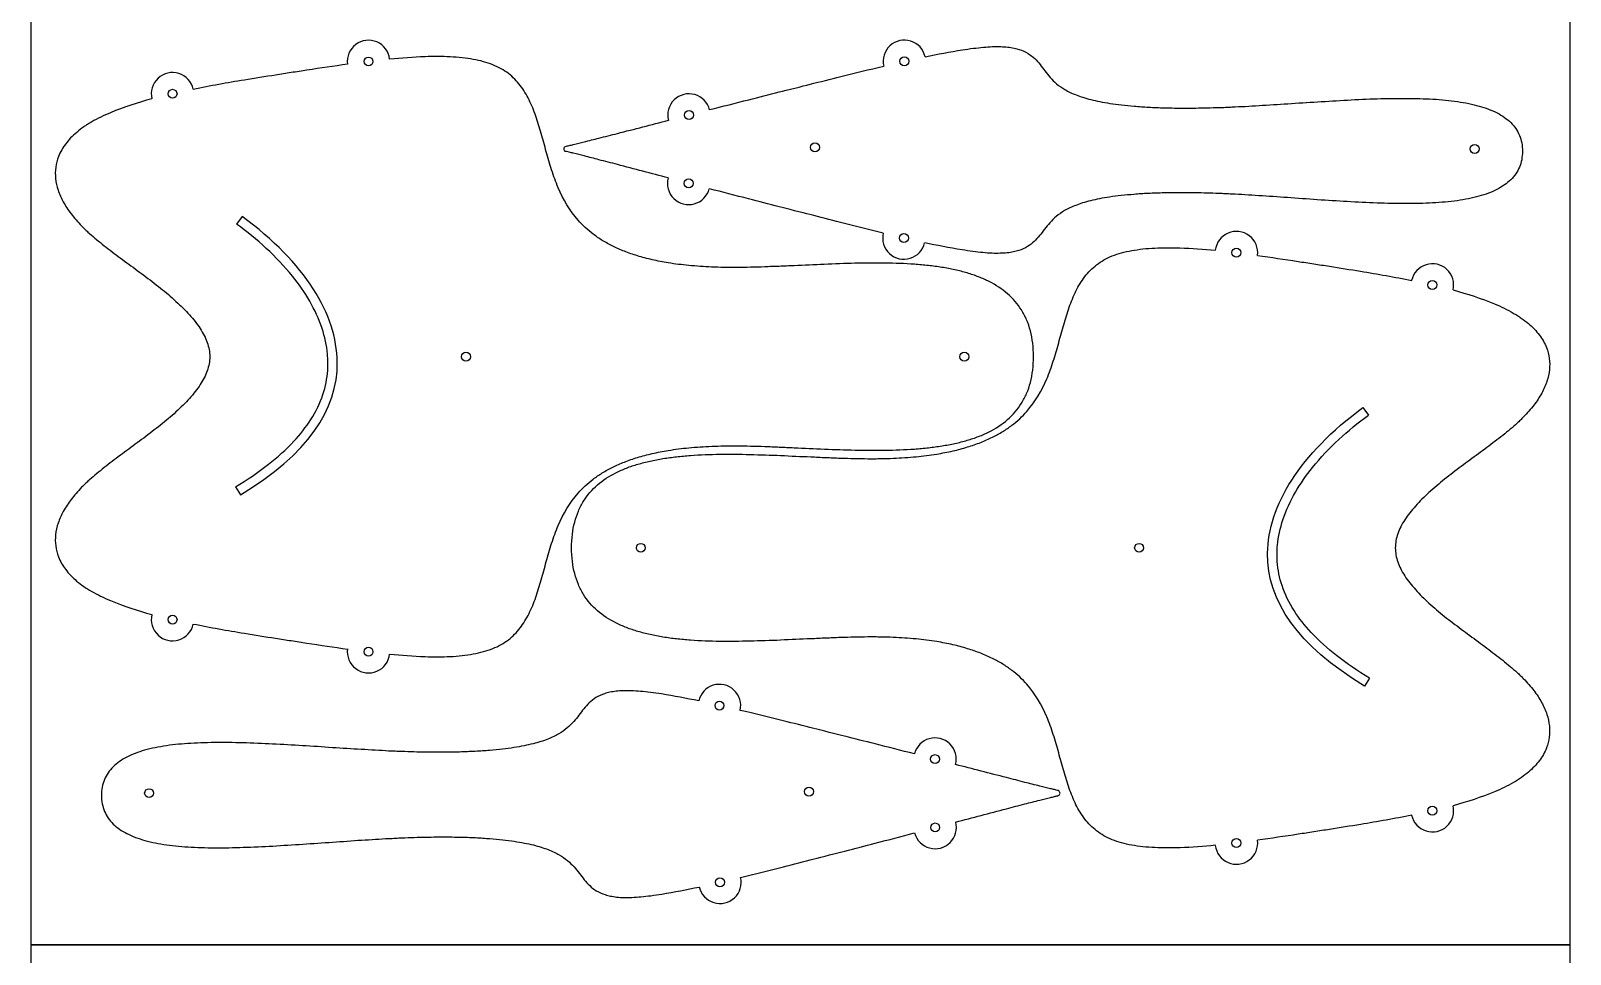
# Model space of a CAD drawing. Header units: inches. Extents: x 132 to 1257, y -131 to 658.
# Drawn here: x 1050.9 to 1150.9, y 108.8 to 168.8 of the extents above; entities that cross this region are included whole.
import ezdxf

# ---------------------------------------------------------------- set-up
doc = ezdxf.new("R2010")
doc.units = ezdxf.units.IN
doc.header["$MEASUREMENT"] = 0
doc.layers.add('Default', color=7, linetype='Continuous', true_color=0x000000)

msp = doc.modelspace()

# ---------------------------------------------------------------- linework, layer by layer
for p, q in [((1064.65, 156.76), (1064.29, 156.27)), ((1137.45, 144.34), (1137.81, 143.85)), ((1064.23, 139.19), (1064.54, 138.67)), ((1137.88, 126.77), (1137.56, 126.25))]:
    msp.add_line(p, q)
for centre in [(1072.86, 166.83), (1107.67, 166.84), (1060.13, 164.73), (1093.68, 163.35), (1101.86, 161.25), (1144.72, 161.15), (1093.66, 158.91), (1107.64, 155.36), (1129.24, 154.41), (1141.97, 152.31), (1079.19, 147.65), (1111.56, 147.65), (1090.55, 135.23), (1122.92, 135.23), (1060.13, 130.57), (1072.86, 128.48), (1095.66, 124.98), (1109.66, 121.5), (1058.61, 119.29), (1101.47, 119.39), (1141.97, 118.15), (1109.67, 117.06), (1129.24, 116.05), (1095.69, 113.5)]:
    msp.add_circle(centre, 0.291)
for centre, radius, start, end in [((1072.86, 166.83), 1.38, 6.4112, 187.4559), ((1107.67, 166.84), 1.38, 12.53, 193.0859), ((1060.13, 164.73), 1.38, 12.2267, 193.4781), ((1093.68, 163.35), 1.38, 14.4029, 194.4964), ((1085.74, 161.15), 0.19, 121.0449, 237.6215), ((1093.66, 158.91), 1.38, 165.2167, 345.31), ((1107.64, 155.36), 1.38, 166.627, 347.1816), ((1129.24, 154.41), 1.38, 352.5441, 173.5888), ((1141.97, 152.31), 1.38, 346.5219, 167.7733), ((1060.13, 130.57), 1.38, 166.5278, 347.7735), ((1072.86, 128.48), 1.38, 172.5441, 353.5894), ((1095.66, 124.98), 1.38, 346.9141, 167.47), ((1109.66, 121.5), 1.38, 345.5036, 165.5971), ((1117.59, 119.29), 0.19, 302.3785, 58.9551), ((1141.97, 118.15), 1.38, 192.2265, 13.4722), ((1109.67, 117.06), 1.38, 194.69, 14.7833), ((1129.24, 116.05), 1.38, 186.4106, 7.4559), ((1095.69, 113.5), 1.38, 192.8184, 13.373)]:
    msp.add_arc(centre, radius, start, end)
for points, knots in [([(1074.23, 128.32), (1075, 128.25), (1075.76, 128.19), (1076.81, 128.15), (1077.09, 128.15), (1077.63, 128.15), (1077.9, 128.16), (1078.42, 128.18), (1078.68, 128.2), (1079.18, 128.26), (1079.43, 128.29), (1079.89, 128.38), (1080.11, 128.43), (1080.54, 128.54), (1080.74, 128.61), (1081.12, 128.76), (1081.3, 128.85), (1081.64, 129.04), (1081.8, 129.14), (1082.23, 129.48), (1082.49, 129.74), (1082.93, 130.32), (1083.12, 130.64), (1083.46, 131.3), (1083.6, 131.66), (1083.86, 132.39), (1083.97, 132.77), (1084.19, 133.54), (1084.3, 133.94), (1084.52, 134.73), (1084.63, 135.13), (1084.82, 135.71), (1084.89, 135.91), (1085.03, 136.3), (1085.1, 136.49), (1085.51, 137.44), (1085.92, 138.15), (1086.77, 139.12), (1087.1, 139.42), (1087.64, 139.84), (1087.84, 139.97), (1088.26, 140.23), (1088.49, 140.36), (1088.97, 140.59), (1089.22, 140.7), (1089.76, 140.92), (1090.04, 141.01), (1090.64, 141.2), (1090.96, 141.28), (1091.63, 141.43), (1091.98, 141.5), (1092.78, 141.63), (1093.22, 141.69), (1094.16, 141.78), (1094.66, 141.81), (1095.42, 141.84), (1095.69, 141.85), (1096.03, 141.86), (1096.1, 141.86), (1096.23, 141.86), (1096.3, 141.86), (1096.52, 141.86), (1096.66, 141.86), (1097.1, 141.86), (1097.39, 141.85), (1097.99, 141.84), (1098.29, 141.83), (1098.91, 141.81), (1099.23, 141.79), (1099.86, 141.77), (1100.18, 141.75), (1101.16, 141.71), (1101.82, 141.68), (1103.14, 141.62), (1103.8, 141.6), (1105.12, 141.57), (1105.78, 141.56), (1107.06, 141.58), (1107.7, 141.61), (1108.63, 141.67), (1108.94, 141.7), (1109.53, 141.77), (1109.82, 141.81), (1110.4, 141.9), (1110.68, 141.95), (1111.22, 142.07), (1111.49, 142.14), (1112, 142.29), (1112.25, 142.37), (1112.73, 142.56), (1112.96, 142.66), (1113.61, 142.99), (1114.01, 143.25), (1114.73, 143.87), (1115.03, 144.22), (1115.4, 144.83), (1115.52, 145.04), (1115.71, 145.49), (1115.79, 145.73), (1115.92, 146.24), (1115.97, 146.5), (1116.04, 147.06), (1116.05, 147.36), (1116.05, 147.65), (1116.05, 147.95), (1116.04, 148.24), (1115.97, 148.8), (1115.92, 149.07), (1115.79, 149.57), (1115.71, 149.81), (1115.52, 150.27), (1115.4, 150.48), (1115.03, 151.08), (1114.73, 151.43), (1114.01, 152.05), (1113.61, 152.31), (1112.96, 152.64), (1112.73, 152.74), (1112.25, 152.93), (1112, 153.01), (1111.48, 153.17), (1111.22, 153.23), (1110.67, 153.35), (1110.39, 153.41), (1109.82, 153.5), (1109.53, 153.54), (1108.93, 153.6), (1108.63, 153.63), (1107.7, 153.7), (1107.06, 153.72), (1105.77, 153.74), (1105.11, 153.73), (1103.8, 153.7), (1103.13, 153.68), (1101.81, 153.62), (1101.16, 153.59), (1100.18, 153.55), (1099.86, 153.53), (1099.22, 153.51), (1098.91, 153.5), (1098.29, 153.47), (1097.99, 153.47), (1097.39, 153.45), (1097.09, 153.45), (1096.66, 153.44), (1096.51, 153.44), (1096.3, 153.45), (1096.23, 153.45), (1096.09, 153.45), (1096.02, 153.45), (1095.69, 153.45), (1095.42, 153.46), (1094.65, 153.49), (1094.16, 153.53), (1093.22, 153.62), (1092.78, 153.67), (1091.98, 153.8), (1091.63, 153.87), (1090.96, 154.02), (1090.64, 154.11), (1090.04, 154.29), (1089.76, 154.39), (1089.22, 154.6), (1088.97, 154.71), (1088.49, 154.95), (1088.26, 155.07), (1087.84, 155.33), (1087.64, 155.47), (1087.1, 155.88), (1086.77, 156.18), (1085.92, 157.15), (1085.51, 157.86), (1085.1, 158.82), (1085.03, 159.01), (1084.89, 159.39), (1084.82, 159.59), (1084.63, 160.18), (1084.52, 160.57), (1084.3, 161.36), (1084.19, 161.76), (1083.97, 162.53), (1083.86, 162.91), (1083.6, 163.64), (1083.46, 164), (1083.12, 164.67), (1082.94, 164.98), (1082.49, 165.56), (1082.24, 165.82), (1081.8, 166.16), (1081.64, 166.26), (1081.3, 166.45), (1081.12, 166.54), (1080.74, 166.69), (1080.54, 166.76), (1080.11, 166.88), (1079.89, 166.93), (1079.43, 167.01), (1079.19, 167.04), (1078.69, 167.1), (1078.43, 167.12), (1077.9, 167.14), (1077.64, 167.15), (1077.09, 167.15), (1076.81, 167.15), (1075.77, 167.11), (1075, 167.05), (1074.23, 166.98)], [20.47008, 20.47008, 20.47008, 20.47008, 23.87501, 23.87501, 25.11298, 25.11298, 26.29065, 26.29065, 27.44293, 27.44293, 28.52387, 28.52387, 29.53337, 29.53337, 30.47445, 30.47445, 31.35984, 31.35984, 32.19586, 32.19586, 33.81638, 33.81638, 35.44369, 35.44369, 37.13402, 37.13402, 38.8935, 38.8935, 40.69808, 40.69808, 42.53491, 42.53491, 43.45207, 43.45207, 44.36645, 44.36645, 48.09063, 48.09063, 50.06609, 50.06609, 51.12947, 51.12947, 52.26587, 52.26587, 53.48995, 53.48995, 54.81964, 54.81964, 56.2711, 56.2711, 57.86007, 57.86007, 59.84021, 59.84021, 62.0367, 62.0367, 63.22333, 63.22333, 63.5295, 63.5295, 63.83951, 63.83951, 64.47064, 64.47064, 65.77401, 65.77401, 67.1256, 67.1256, 68.51737, 68.51737, 69.94113, 69.94113, 72.85148, 72.85148, 75.79045, 75.79045, 78.68295, 78.68295, 81.47748, 81.47748, 82.82687, 82.82687, 84.13353, 84.13353, 85.39343, 85.39343, 86.6019, 86.6019, 87.76087, 87.76087, 88.87306, 88.87306, 90.98766, 90.98766, 93.05342, 93.05342, 94.11139, 94.11139, 95.22355, 95.22355, 96.4157, 96.4157, 97.71236, 97.71236, 97.71236, 99.00894, 99.00894, 100.201, 100.201, 101.31308, 101.31308, 102.37096, 102.37096, 104.4366, 104.4366, 106.55114, 106.55114, 107.66333, 107.66333, 108.82231, 108.82231, 110.03078, 110.03078, 111.2907, 111.2907, 112.59737, 112.59737, 113.94677, 113.94677, 116.74128, 116.74128, 119.63372, 119.63372, 122.57252, 122.57252, 125.48261, 125.48261, 126.90621, 126.90621, 128.29777, 128.29777, 129.64912, 129.64912, 130.95222, 130.95222, 131.5832, 131.5832, 131.89313, 131.89313, 132.19922, 132.19922, 133.38554, 133.38554, 135.58141, 135.58141, 137.56096, 137.56096, 139.14888, 139.14888, 140.59943, 140.59943, 141.92831, 141.92831, 143.15169, 143.15169, 144.28747, 144.28747, 145.3503, 145.3503, 147.32484, 147.32484, 151.04739, 151.04739, 151.96138, 151.96138, 152.87817, 152.87817, 154.71422, 154.71422, 156.51807, 156.51807, 158.27686, 158.27686, 159.96654, 159.96654, 161.59321, 161.59321, 163.213, 163.213, 164.04857, 164.04857, 164.93346, 164.93346, 165.87393, 165.87393, 166.88276, 166.88276, 167.96299, 167.96299, 169.11451, 169.11451, 170.29153, 170.29153, 171.52883, 171.52883, 174.93865, 174.93865, 174.93865, 174.93865]), ([(1109.02, 167.14), (1109.82, 167.3), (1110.63, 167.46), (1111.68, 167.62), (1111.91, 167.66), (1112.37, 167.71), (1112.59, 167.74), (1113, 167.77), (1113.2, 167.79), (1113.57, 167.8), (1113.75, 167.8), (1114.08, 167.79), (1114.23, 167.78), (1114.52, 167.75), (1114.66, 167.73), (1114.91, 167.68), (1115.02, 167.65), (1115.34, 167.54), (1115.52, 167.46), (1115.86, 167.25), (1116, 167.14), (1116.26, 166.9), (1116.37, 166.77), (1116.59, 166.5), (1116.7, 166.35), (1116.91, 166.07), (1117.02, 165.93), (1117.27, 165.65), (1117.41, 165.51), (1117.73, 165.24), (1117.91, 165.12), (1118.21, 164.94), (1118.32, 164.88), (1118.56, 164.76), (1118.69, 164.71), (1118.97, 164.6), (1119.12, 164.55), (1119.44, 164.45), (1119.61, 164.4), (1119.97, 164.31), (1120.17, 164.26), (1120.58, 164.18), (1120.8, 164.14), (1121.27, 164.07), (1121.52, 164.04), (1122.04, 163.98), (1122.32, 163.95), (1122.91, 163.9), (1123.22, 163.88), (1123.88, 163.84), (1124.22, 163.83), (1125, 163.81), (1125.44, 163.8), (1126.36, 163.8), (1126.85, 163.81), (1127.59, 163.83), (1127.86, 163.83), (1128.19, 163.84), (1128.25, 163.85), (1128.39, 163.85), (1128.46, 163.85), (1128.67, 163.86), (1128.81, 163.87), (1129.24, 163.89), (1129.52, 163.9), (1130.11, 163.93), (1130.41, 163.95), (1131.33, 164.01), (1131.96, 164.05), (1133.22, 164.13), (1133.87, 164.17), (1135.16, 164.25), (1135.81, 164.29), (1137.1, 164.36), (1137.75, 164.39), (1139.01, 164.43), (1139.63, 164.44), (1140.55, 164.43), (1140.85, 164.43), (1141.43, 164.41), (1141.72, 164.4), (1142.28, 164.37), (1142.55, 164.35), (1143.09, 164.29), (1143.35, 164.26), (1143.85, 164.19), (1144.09, 164.15), (1144.56, 164.05), (1144.79, 164), (1145.22, 163.87), (1145.42, 163.81), (1145.81, 163.66), (1146, 163.58), (1146.34, 163.4), (1146.5, 163.3), (1146.8, 163.09), (1146.94, 162.98), (1147.3, 162.62), (1147.49, 162.35), (1147.69, 161.87), (1147.74, 161.71), (1147.81, 161.36), (1147.82, 161.18), (1147.82, 161), (1147.82, 160.81), (1147.8, 160.63), (1147.74, 160.28), (1147.69, 160.12), (1147.49, 159.65), (1147.3, 159.38), (1146.93, 159.02), (1146.79, 158.91), (1146.49, 158.7), (1146.33, 158.6), (1145.98, 158.43), (1145.8, 158.34), (1145.41, 158.2), (1145.2, 158.13), (1144.77, 158.01), (1144.54, 157.96), (1144.08, 157.87), (1143.83, 157.82), (1143.33, 157.75), (1143.07, 157.72), (1142.53, 157.67), (1142.26, 157.66), (1141.7, 157.62), (1141.41, 157.61), (1140.83, 157.6), (1140.53, 157.6), (1139.61, 157.6), (1138.99, 157.61), (1137.73, 157.66), (1137.08, 157.69), (1135.79, 157.76), (1135.14, 157.8), (1133.85, 157.89), (1133.2, 157.94), (1131.94, 158.03), (1131.32, 158.07), (1130.39, 158.13), (1130.09, 158.15), (1129.51, 158.18), (1129.22, 158.2), (1128.79, 158.22), (1128.65, 158.23), (1128.44, 158.24), (1128.37, 158.24), (1128.24, 158.25), (1128.17, 158.25), (1127.84, 158.26), (1127.58, 158.27), (1126.83, 158.29), (1126.34, 158.3), (1125.42, 158.3), (1124.99, 158.3), (1124.21, 158.28), (1123.86, 158.27), (1123.2, 158.24), (1122.89, 158.22), (1122.3, 158.17), (1122.03, 158.15), (1121.5, 158.09), (1121.25, 158.06), (1120.78, 157.99), (1120.56, 157.95), (1120.15, 157.87), (1119.96, 157.83), (1119.59, 157.74), (1119.42, 157.69), (1119.1, 157.59), (1118.95, 157.54), (1118.68, 157.43), (1118.55, 157.38), (1118.3, 157.26), (1118.19, 157.2), (1117.89, 157.03), (1117.71, 156.9), (1117.39, 156.63), (1117.25, 156.5), (1117, 156.21), (1116.89, 156.08), (1116.67, 155.8), (1116.56, 155.65), (1116.34, 155.39), (1116.23, 155.26), (1115.97, 155.01), (1115.83, 154.9), (1115.49, 154.7), (1115.3, 154.61), (1114.99, 154.51), (1114.87, 154.48), (1114.62, 154.43), (1114.49, 154.41), (1114.2, 154.38), (1114.05, 154.37), (1113.72, 154.36), (1113.54, 154.36), (1113.17, 154.38), (1112.97, 154.39), (1112.56, 154.43), (1112.34, 154.46), (1111.88, 154.52), (1111.65, 154.55), (1110.6, 154.72), (1109.79, 154.88), (1108.99, 155.05)], [24.85734, 24.85734, 24.85734, 24.85734, 29.15869, 29.15869, 30.41225, 30.41225, 31.56107, 31.56107, 32.59592, 32.59592, 33.51678, 33.51678, 34.32331, 34.32331, 35.03292, 35.03292, 35.66377, 35.66377, 36.75506, 36.75506, 37.71444, 37.71444, 38.62459, 38.62459, 39.52778, 39.52778, 40.48393, 40.48393, 41.5127, 41.5127, 42.68076, 42.68076, 43.34532, 43.34532, 44.08316, 44.08316, 44.90819, 44.90819, 45.83432, 45.83432, 46.87524, 46.87524, 48.04439, 48.04439, 49.35494, 49.35494, 50.81984, 50.81984, 52.45183, 52.45183, 54.26356, 54.26356, 56.54326, 56.54326, 59.08671, 59.08671, 60.46292, 60.46292, 60.81825, 60.81825, 61.17809, 61.17809, 61.91081, 61.91081, 63.42425, 63.42425, 64.9938, 64.9938, 68.26331, 68.26331, 71.64287, 71.64287, 75.05569, 75.05569, 78.41317, 78.41317, 81.65259, 81.65259, 83.2113, 83.2113, 84.7143, 84.7143, 86.15391, 86.15391, 87.52338, 87.52338, 88.81437, 88.81437, 90.02551, 90.02551, 91.15545, 91.15545, 92.2063, 92.2063, 93.18501, 93.18501, 94.1048, 94.1048, 95.87055, 95.87055, 96.76223, 96.76223, 97.71236, 97.71236, 97.71236, 98.73164, 98.73164, 99.6882, 99.6882, 101.58249, 101.58249, 102.56925, 102.56925, 103.61925, 103.61925, 104.74667, 104.74667, 105.95895, 105.95895, 107.25835, 107.25835, 108.64342, 108.64342, 110.11269, 110.11269, 111.65721, 111.65721, 113.26972, 113.26972, 114.942, 114.942, 118.41737, 118.41737, 122.01932, 122.01932, 125.68055, 125.68055, 129.30596, 129.30596, 132.81316, 132.81316, 134.49675, 134.49675, 136.12008, 136.12008, 136.90599, 136.90599, 137.29195, 137.29195, 137.67306, 137.67306, 139.14911, 139.14911, 141.87705, 141.87705, 144.32203, 144.32203, 146.26439, 146.26439, 148.01409, 148.01409, 149.58466, 149.58466, 150.98977, 150.98977, 152.2433, 152.2433, 153.35938, 153.35938, 154.35239, 154.35239, 155.23704, 155.23704, 156.02822, 156.02822, 156.74083, 156.74083, 157.99341, 157.99341, 159.09665, 159.09665, 160.12203, 160.12203, 161.0906, 161.0906, 162.06662, 162.06662, 163.09538, 163.09538, 164.26546, 164.26546, 164.94178, 164.94178, 165.70251, 165.70251, 166.5671, 166.5671, 167.55423, 167.55423, 168.66359, 168.66359, 169.89517, 169.89517, 171.23907, 171.23907, 175.85811, 175.85811, 175.85811, 175.85811]), ([(1071.49, 166.65), (1070.61, 166.53), (1069.74, 166.4), (1068.52, 166.21), (1068.18, 166.16), (1067.5, 166.05), (1067.16, 166), (1066.15, 165.84), (1065.47, 165.74), (1063.69, 165.44), (1062.58, 165.25), (1061.48, 165.02)], [179.01497, 179.01497, 179.01497, 179.01497, 182.94871, 182.94871, 184.47478, 184.47478, 186.00068, 186.00068, 189.029, 189.029, 194.02001, 194.02001, 194.02001, 194.02001]), ([(1095.01, 163.7), (1095.86, 163.91), (1096.71, 164.13), (1098.22, 164.51), (1098.88, 164.68), (1100.03, 164.97), (1101.06, 165.23), (1102.21, 165.52), (1102.87, 165.68), (1104.46, 166.08), (1105.39, 166.31), (1106.33, 166.53)], [274.26724, 274.26724, 274.26724, 274.26724, 278.85871, 278.85871, 282.43173, 282.43173, 285.03606, 285.03606, 288.61076, 288.61076, 293.6308, 293.6308, 293.6308, 293.6308]), ([(1058.79, 164.41), (1057.87, 164.14), (1056.97, 163.87), (1055.89, 163.41), (1055.68, 163.32), (1055.27, 163.12), (1055.07, 163.02), (1054.79, 162.85), (1054.7, 162.8), (1054.57, 162.72), (1054.53, 162.69), (1054.44, 162.63), (1054.4, 162.61), (1054.2, 162.47), (1054.05, 162.35), (1053.77, 162.11), (1053.63, 161.99), (1053.39, 161.74), (1053.29, 161.61), (1053, 161.22), (1052.84, 160.95), (1052.54, 160.2), (1052.48, 159.72), (1052.56, 158.97), (1052.62, 158.72), (1052.78, 158.21), (1052.9, 157.95), (1053.18, 157.44), (1053.35, 157.18), (1053.65, 156.8), (1053.75, 156.66), (1053.98, 156.4), (1054.1, 156.27), (1054.29, 156.08), (1054.36, 156.01), (1054.46, 155.91), (1054.49, 155.88), (1054.56, 155.82), (1054.6, 155.78), (1054.78, 155.62), (1054.93, 155.48), (1055.24, 155.22), (1055.4, 155.09), (1055.73, 154.83), (1055.9, 154.69), (1056.25, 154.43), (1056.43, 154.3), (1056.78, 154.03), (1056.97, 153.89), (1057.52, 153.49), (1057.89, 153.22), (1058.62, 152.67), (1058.99, 152.39), (1059.69, 151.83), (1060.03, 151.54), (1060.51, 151.1), (1060.66, 150.96), (1060.96, 150.67), (1061.1, 150.52), (1061.36, 150.22), (1061.49, 150.08), (1061.72, 149.78), (1061.83, 149.63), (1062.02, 149.33), (1062.11, 149.18), (1062.26, 148.87), (1062.33, 148.72), (1062.49, 148.27), (1062.55, 147.97), (1062.55, 147.34), (1062.49, 147.03), (1062.33, 146.58), (1062.26, 146.43), (1062.11, 146.13), (1062.02, 145.98), (1061.83, 145.68), (1061.72, 145.53), (1061.49, 145.23), (1061.36, 145.08), (1061.1, 144.79), (1060.96, 144.64), (1060.66, 144.35), (1060.51, 144.2), (1060.03, 143.76), (1059.69, 143.48), (1058.99, 142.92), (1058.62, 142.64), (1057.89, 142.09), (1057.52, 141.82), (1056.97, 141.41), (1056.79, 141.28), (1056.43, 141.01), (1056.25, 140.88), (1055.9, 140.61), (1055.73, 140.48), (1055.4, 140.21), (1055.24, 140.08), (1054.93, 139.82), (1054.78, 139.69), (1054.6, 139.52), (1054.56, 139.49), (1054.49, 139.42), (1054.46, 139.39), (1054.36, 139.29), (1054.29, 139.23), (1054.1, 139.03), (1053.98, 138.9), (1053.75, 138.64), (1053.65, 138.51), (1053.36, 138.13), (1053.18, 137.87), (1052.9, 137.35), (1052.79, 137.1), (1052.62, 136.59), (1052.56, 136.34), (1052.48, 135.59), (1052.54, 135.11), (1052.84, 134.35), (1052.99, 134.08), (1053.28, 133.7), (1053.39, 133.57), (1053.63, 133.32), (1053.76, 133.19), (1054.05, 132.95), (1054.2, 132.84), (1054.52, 132.61), (1054.7, 132.5), (1055.07, 132.29), (1055.26, 132.19), (1055.67, 131.99), (1055.88, 131.89), (1056.97, 131.44), (1057.87, 131.16), (1058.79, 130.89)], [198.12142, 198.12142, 198.12142, 198.12142, 202.28673, 202.28673, 203.32781, 203.32781, 204.30211, 204.30211, 204.76587, 204.76587, 204.99172, 204.99172, 205.21366, 205.21366, 206.06356, 206.06356, 206.85835, 206.85835, 207.60535, 207.60535, 208.99399, 208.99399, 211.17968, 211.17968, 212.31818, 212.31818, 213.55816, 213.55816, 214.93515, 214.93515, 215.68524, 215.68524, 216.47852, 216.47852, 216.89182, 216.89182, 217.10276, 217.10276, 217.3166, 217.3166, 218.19998, 218.19998, 219.12368, 219.12368, 220.08167, 220.08167, 221.06719, 221.06719, 222.07301, 222.07301, 224.11539, 224.11539, 226.14043, 226.14043, 228.09376, 228.09376, 229.03197, 229.03197, 229.9339, 229.9339, 230.79523, 230.79523, 231.61095, 231.61095, 232.38304, 232.38304, 233.11485, 233.11485, 234.49823, 234.49823, 235.88116, 235.88116, 236.6127, 236.6127, 237.3845, 237.3845, 238.19991, 238.19991, 239.06088, 239.06088, 239.96245, 239.96245, 240.90028, 240.90028, 242.85286, 242.85286, 244.87719, 244.87719, 246.91897, 246.91897, 247.92455, 247.92455, 248.90987, 248.90987, 249.86771, 249.86771, 250.79132, 250.79132, 251.67467, 251.67467, 251.88851, 251.88851, 252.09945, 252.09945, 252.51276, 252.51276, 253.30607, 253.30607, 254.05621, 254.05621, 255.4333, 255.4333, 256.67336, 256.67336, 257.81183, 257.81183, 259.9968, 259.9968, 261.3851, 261.3851, 262.13182, 262.13182, 262.92628, 262.92628, 263.7758, 263.7758, 264.68822, 264.68822, 265.66237, 265.66237, 266.70333, 266.70333, 270.87694, 270.87694, 270.87694, 270.87694]), ([(1085.64, 161.31), (1085.68, 161.32), (1085.78, 161.34), (1085.84, 161.36), (1085.99, 161.39), (1086.08, 161.41), (1086.4, 161.49), (1086.63, 161.55), (1087.19, 161.69), (1087.51, 161.77), (1088.23, 161.95), (1088.63, 162.05), (1090.13, 162.44), (1091.24, 162.72), (1092.34, 163.01)], [256.81519, 256.81519, 256.81519, 256.81519, 257.51859, 257.86478, 257.86478, 258.32538, 258.32538, 259.59105, 259.59105, 261.31681, 261.31681, 263.48111, 263.48111, 269.45013, 269.45013, 269.45013, 269.45013]), ([(1092.33, 159.26), (1091.23, 159.55), (1090.13, 159.85), (1088.63, 160.24), (1088.23, 160.34), (1087.51, 160.53), (1087.19, 160.61), (1086.64, 160.75), (1086.4, 160.81), (1086.08, 160.89), (1085.99, 160.91), (1085.84, 160.95), (1085.78, 160.96), (1085.72, 160.98)], [206.92728, 206.92728, 206.92728, 206.92728, 213.32068, 213.32068, 215.64348, 215.64348, 217.49618, 217.49618, 218.85551, 218.85551, 219.35048, 219.35048, 219.72275, 219.72275, 219.72275, 219.72275]), ([(1106.3, 155.67), (1105.37, 155.9), (1104.44, 156.13), (1102.85, 156.54), (1102.19, 156.71), (1101.06, 157), (1100.01, 157.27), (1098.87, 157.56), (1098.21, 157.73), (1096.7, 158.12), (1095.85, 158.34), (1095, 158.56)], [181.0294, 181.0294, 181.0294, 181.0294, 186.40415, 186.40415, 190.2378, 190.2378, 192.99203, 192.99203, 196.82422, 196.82422, 201.76036, 201.76036, 201.76036, 201.76036]), ([(1064.23, 139.19), (1064.97, 139.64), (1066.3, 140.54), (1068.4, 142.41), (1069.83, 144.5), (1070.24, 146.58), (1070.22, 148.03), (1069.74, 150.24), (1067.86, 153.29), (1065.63, 155.28), (1064.29, 156.27)], [0, 0, 0, 0, 0.85276, 1.58299, 2.76768, 3.29058, 3.64114, 4.19588, 5.48591, 7.11931, 7.11931, 7.11931, 7.11931]), ([(1127.87, 115.9), (1127.11, 115.83), (1126.34, 115.77), (1125.3, 115.73), (1125.02, 115.73), (1124.47, 115.73), (1124.21, 115.74), (1123.68, 115.76), (1123.42, 115.78), (1122.92, 115.84), (1122.68, 115.87), (1122.22, 115.95), (1121.99, 116), (1121.57, 116.12), (1121.37, 116.19), (1120.98, 116.34), (1120.8, 116.43), (1120.47, 116.62), (1120.31, 116.72), (1119.87, 117.06), (1119.62, 117.32), (1119.17, 117.9), (1118.98, 118.21), (1118.65, 118.88), (1118.5, 119.24), (1118.25, 119.97), (1118.13, 120.35), (1117.91, 121.12), (1117.8, 121.52), (1117.59, 122.31), (1117.47, 122.7), (1117.28, 123.29), (1117.22, 123.49), (1117.08, 123.87), (1117, 124.06), (1116.59, 125.02), (1116.18, 125.73), (1115.33, 126.7), (1115.01, 127), (1114.46, 127.41), (1114.26, 127.55), (1113.84, 127.81), (1113.62, 127.93), (1113.14, 128.17), (1112.88, 128.28), (1112.35, 128.49), (1112.06, 128.59), (1111.46, 128.77), (1111.14, 128.86), (1110.47, 129.01), (1110.12, 129.08), (1109.33, 129.21), (1108.88, 129.26), (1107.94, 129.36), (1107.45, 129.39), (1106.68, 129.42), (1106.42, 129.43), (1106.08, 129.43), (1106.01, 129.43), (1105.87, 129.44), (1105.8, 129.44), (1105.59, 129.44), (1105.45, 129.44), (1105.01, 129.43), (1104.71, 129.43), (1104.12, 129.42), (1103.81, 129.41), (1103.19, 129.39), (1102.88, 129.37), (1102.24, 129.35), (1101.92, 129.33), (1100.94, 129.29), (1100.29, 129.26), (1098.97, 129.2), (1098.3, 129.18), (1096.99, 129.15), (1096.33, 129.14), (1095.04, 129.16), (1094.41, 129.18), (1093.47, 129.25), (1093.17, 129.28), (1092.57, 129.34), (1092.28, 129.38), (1091.71, 129.48), (1091.43, 129.53), (1090.88, 129.65), (1090.62, 129.72), (1090.11, 129.87), (1089.86, 129.95), (1089.38, 130.14), (1089.15, 130.24), (1088.5, 130.57), (1088.09, 130.83), (1087.38, 131.45), (1087.07, 131.8), (1086.7, 132.4), (1086.59, 132.62), (1086.4, 133.07), (1086.32, 133.31), (1086.18, 133.81), (1086.13, 134.08), (1086.07, 134.64), (1086.05, 134.94), (1086.05, 135.23), (1086.05, 135.52), (1086.07, 135.82), (1086.13, 136.38), (1086.18, 136.64), (1086.32, 137.15), (1086.4, 137.39), (1086.59, 137.84), (1086.7, 138.06), (1087.08, 138.66), (1087.38, 139.01), (1088.09, 139.63), (1088.5, 139.89), (1089.15, 140.22), (1089.38, 140.32), (1089.86, 140.51), (1090.11, 140.59), (1090.62, 140.74), (1090.89, 140.81), (1091.43, 140.93), (1091.71, 140.98), (1092.28, 141.08), (1092.57, 141.11), (1093.17, 141.18), (1093.47, 141.21), (1094.41, 141.28), (1095.05, 141.3), (1096.33, 141.32), (1096.99, 141.31), (1098.31, 141.28), (1098.97, 141.26), (1100.29, 141.2), (1100.95, 141.17), (1101.92, 141.13), (1102.25, 141.11), (1102.88, 141.09), (1103.19, 141.07), (1103.81, 141.05), (1104.12, 141.04), (1104.72, 141.03), (1105.01, 141.03), (1105.45, 141.02), (1105.59, 141.02), (1105.8, 141.02), (1105.87, 141.02), (1106.01, 141.03), (1106.08, 141.03), (1106.42, 141.03), (1106.69, 141.04), (1107.45, 141.07), (1107.95, 141.1), (1108.88, 141.2), (1109.33, 141.25), (1110.12, 141.38), (1110.48, 141.45), (1111.15, 141.6), (1111.46, 141.69), (1112.06, 141.87), (1112.35, 141.97), (1112.89, 142.18), (1113.14, 142.29), (1113.62, 142.53), (1113.84, 142.65), (1114.26, 142.91), (1114.46, 143.05), (1115.01, 143.46), (1115.33, 143.76), (1116.18, 144.73), (1116.59, 145.44), (1117, 146.39), (1117.08, 146.59), (1117.22, 146.97), (1117.28, 147.17), (1117.47, 147.76), (1117.59, 148.15), (1117.8, 148.94), (1117.91, 149.34), (1118.13, 150.11), (1118.25, 150.49), (1118.5, 151.22), (1118.65, 151.58), (1118.98, 152.24), (1119.17, 152.56), (1119.62, 153.14), (1119.87, 153.4), (1120.31, 153.74), (1120.47, 153.84), (1120.8, 154.03), (1120.98, 154.12), (1121.36, 154.27), (1121.57, 154.34), (1121.99, 154.45), (1122.21, 154.5), (1122.68, 154.59), (1122.92, 154.62), (1123.42, 154.68), (1123.68, 154.7), (1124.2, 154.72), (1124.47, 154.73), (1125.01, 154.73), (1125.29, 154.73), (1126.34, 154.69), (1127.1, 154.63), (1127.87, 154.56)], [20.47008, 20.47008, 20.47008, 20.47008, 23.87501, 23.87501, 25.11298, 25.11298, 26.29065, 26.29065, 27.44293, 27.44293, 28.52387, 28.52387, 29.53337, 29.53337, 30.47445, 30.47445, 31.35984, 31.35984, 32.19586, 32.19586, 33.81638, 33.81638, 35.44369, 35.44369, 37.13402, 37.13402, 38.8935, 38.8935, 40.69808, 40.69808, 42.53491, 42.53491, 43.45207, 43.45207, 44.36645, 44.36645, 48.09063, 48.09063, 50.06609, 50.06609, 51.12947, 51.12947, 52.26587, 52.26587, 53.48995, 53.48995, 54.81964, 54.81964, 56.2711, 56.2711, 57.86007, 57.86007, 59.84021, 59.84021, 62.0367, 62.0367, 63.22333, 63.22333, 63.5295, 63.5295, 63.83951, 63.83951, 64.47064, 64.47064, 65.77401, 65.77401, 67.1256, 67.1256, 68.51737, 68.51737, 69.94113, 69.94113, 72.85148, 72.85148, 75.79045, 75.79045, 78.68295, 78.68295, 81.47748, 81.47748, 82.82687, 82.82687, 84.13353, 84.13353, 85.39343, 85.39343, 86.6019, 86.6019, 87.76087, 87.76087, 88.87306, 88.87306, 90.98766, 90.98766, 93.05342, 93.05342, 94.11139, 94.11139, 95.22355, 95.22355, 96.4157, 96.4157, 97.71236, 97.71236, 97.71236, 99.00894, 99.00894, 100.201, 100.201, 101.31308, 101.31308, 102.37096, 102.37096, 104.4366, 104.4366, 106.55114, 106.55114, 107.66333, 107.66333, 108.82231, 108.82231, 110.03078, 110.03078, 111.2907, 111.2907, 112.59737, 112.59737, 113.94677, 113.94677, 116.74128, 116.74128, 119.63372, 119.63372, 122.57252, 122.57252, 125.48261, 125.48261, 126.90621, 126.90621, 128.29777, 128.29777, 129.64912, 129.64912, 130.95222, 130.95222, 131.5832, 131.5832, 131.89313, 131.89313, 132.19922, 132.19922, 133.38554, 133.38554, 135.58141, 135.58141, 137.56096, 137.56096, 139.14888, 139.14888, 140.59943, 140.59943, 141.92831, 141.92831, 143.15169, 143.15169, 144.28747, 144.28747, 145.3503, 145.3503, 147.32484, 147.32484, 151.04739, 151.04739, 151.96138, 151.96138, 152.87817, 152.87817, 154.71422, 154.71422, 156.51807, 156.51807, 158.27686, 158.27686, 159.96654, 159.96654, 161.59321, 161.59321, 163.213, 163.213, 164.04857, 164.04857, 164.93346, 164.93346, 165.87393, 165.87393, 166.88276, 166.88276, 167.96299, 167.96299, 169.11451, 169.11451, 170.29153, 170.29153, 171.52883, 171.52883, 174.93865, 174.93865, 174.93865, 174.93865]), ([(1130.61, 154.23), (1131.49, 154.1), (1132.37, 153.97), (1133.58, 153.79), (1133.92, 153.73), (1134.6, 153.63), (1134.94, 153.58), (1135.96, 153.42), (1136.63, 153.31), (1138.41, 153.02), (1139.52, 152.83), (1140.63, 152.6)], [179.01497, 179.01497, 179.01497, 179.01497, 182.94871, 182.94871, 184.47478, 184.47478, 186.00068, 186.00068, 189.029, 189.029, 194.02001, 194.02001, 194.02001, 194.02001]), ([(1143.32, 151.99), (1144.24, 151.72), (1145.13, 151.45), (1146.22, 150.99), (1146.43, 150.9), (1146.84, 150.7), (1147.03, 150.59), (1147.31, 150.43), (1147.4, 150.38), (1147.54, 150.3), (1147.58, 150.27), (1147.66, 150.21), (1147.7, 150.18), (1147.9, 150.05), (1148.06, 149.93), (1148.34, 149.69), (1148.47, 149.57), (1148.71, 149.32), (1148.82, 149.19), (1149.11, 148.8), (1149.27, 148.53), (1149.56, 147.78), (1149.62, 147.3), (1149.55, 146.55), (1149.49, 146.3), (1149.32, 145.79), (1149.21, 145.53), (1148.92, 145.01), (1148.75, 144.75), (1148.46, 144.37), (1148.35, 144.24), (1148.13, 143.98), (1148, 143.85), (1147.81, 143.66), (1147.75, 143.59), (1147.65, 143.49), (1147.61, 143.46), (1147.54, 143.39), (1147.51, 143.36), (1147.33, 143.19), (1147.18, 143.06), (1146.87, 142.8), (1146.71, 142.67), (1146.37, 142.4), (1146.2, 142.27), (1145.86, 142.01), (1145.68, 141.87), (1145.32, 141.61), (1145.14, 141.47), (1144.59, 141.07), (1144.21, 140.79), (1143.48, 140.25), (1143.12, 139.97), (1142.42, 139.41), (1142.08, 139.12), (1141.59, 138.68), (1141.44, 138.54), (1141.15, 138.24), (1141.01, 138.1), (1140.74, 137.8), (1140.62, 137.65), (1140.39, 137.36), (1140.28, 137.21), (1140.08, 136.91), (1139.99, 136.75), (1139.84, 136.45), (1139.78, 136.3), (1139.62, 135.85), (1139.56, 135.54), (1139.56, 134.92), (1139.62, 134.61), (1139.78, 134.16), (1139.84, 134.01), (1139.99, 133.71), (1140.08, 133.55), (1140.28, 133.25), (1140.38, 133.1), (1140.62, 132.81), (1140.74, 132.66), (1141.01, 132.36), (1141.15, 132.22), (1141.44, 131.92), (1141.59, 131.78), (1142.07, 131.34), (1142.42, 131.05), (1143.11, 130.49), (1143.48, 130.22), (1144.21, 129.67), (1144.58, 129.4), (1145.14, 128.99), (1145.32, 128.85), (1145.68, 128.59), (1145.85, 128.45), (1146.2, 128.19), (1146.37, 128.06), (1146.7, 127.79), (1146.86, 127.66), (1147.17, 127.4), (1147.32, 127.27), (1147.51, 127.1), (1147.54, 127.07), (1147.61, 127), (1147.64, 126.97), (1147.75, 126.87), (1147.81, 126.81), (1148, 126.61), (1148.12, 126.48), (1148.35, 126.22), (1148.46, 126.09), (1148.75, 125.71), (1148.92, 125.45), (1149.2, 124.93), (1149.32, 124.67), (1149.49, 124.16), (1149.54, 123.91), (1149.62, 123.17), (1149.56, 122.69), (1149.27, 121.93), (1149.11, 121.66), (1148.82, 121.27), (1148.71, 121.15), (1148.47, 120.89), (1148.34, 120.77), (1148.06, 120.53), (1147.91, 120.41), (1147.58, 120.19), (1147.41, 120.08), (1147.04, 119.87), (1146.84, 119.76), (1146.43, 119.56), (1146.22, 119.47), (1145.14, 119.01), (1144.24, 118.74), (1143.32, 118.47)], [198.12142, 198.12142, 198.12142, 198.12142, 202.28673, 202.28673, 203.32781, 203.32781, 204.30211, 204.30211, 204.76587, 204.76587, 204.99172, 204.99172, 205.21366, 205.21366, 206.06356, 206.06356, 206.85835, 206.85835, 207.60535, 207.60535, 208.99399, 208.99399, 211.17968, 211.17968, 212.31818, 212.31818, 213.55816, 213.55816, 214.93515, 214.93515, 215.68524, 215.68524, 216.47852, 216.47852, 216.89182, 216.89182, 217.10276, 217.10276, 217.3166, 217.3166, 218.19998, 218.19998, 219.12368, 219.12368, 220.08167, 220.08167, 221.06719, 221.06719, 222.07301, 222.07301, 224.11539, 224.11539, 226.14043, 226.14043, 228.09376, 228.09376, 229.03197, 229.03197, 229.9339, 229.9339, 230.79523, 230.79523, 231.61095, 231.61095, 232.38304, 232.38304, 233.11485, 233.11485, 234.49823, 234.49823, 235.88116, 235.88116, 236.6127, 236.6127, 237.3845, 237.3845, 238.19991, 238.19991, 239.06088, 239.06088, 239.96245, 239.96245, 240.90028, 240.90028, 242.85286, 242.85286, 244.87719, 244.87719, 246.91897, 246.91897, 247.92455, 247.92455, 248.90987, 248.90987, 249.86771, 249.86771, 250.79132, 250.79132, 251.67467, 251.67467, 251.88851, 251.88851, 252.09945, 252.09945, 252.51276, 252.51276, 253.30607, 253.30607, 254.05621, 254.05621, 255.4333, 255.4333, 256.67336, 256.67336, 257.81183, 257.81183, 259.9968, 259.9968, 261.3851, 261.3851, 262.13182, 262.13182, 262.92628, 262.92628, 263.7758, 263.7758, 264.68822, 264.68822, 265.66237, 265.66237, 266.70333, 266.70333, 270.87694, 270.87694, 270.87694, 270.87694]), ([(1137.88, 126.77), (1137.14, 127.22), (1135.8, 128.12), (1133.7, 129.99), (1132.27, 132.08), (1131.86, 134.16), (1131.88, 135.61), (1132.37, 137.81), (1134.24, 140.87), (1136.48, 142.86), (1137.81, 143.85)], [0, 0, 0, 0, 0.85276, 1.58299, 2.76768, 3.29058, 3.64114, 4.19588, 5.48591, 7.11931, 7.11931, 7.11931, 7.11931]), ([(1061.48, 130.28), (1062.58, 130.06), (1063.69, 129.86), (1065.47, 129.57), (1066.14, 129.46), (1067.16, 129.3), (1067.5, 129.25), (1068.18, 129.15), (1068.52, 129.09), (1069.73, 128.91), (1070.61, 128.78), (1071.49, 128.65)], [274.97942, 274.97942, 274.97942, 274.97942, 279.96258, 279.96258, 282.99177, 282.99177, 284.51815, 284.51815, 286.04474, 286.04474, 289.98757, 289.98757, 289.98757, 289.98757]), ([(1094.32, 125.28), (1093.51, 125.45), (1092.7, 125.61), (1091.65, 125.77), (1091.42, 125.8), (1090.96, 125.86), (1090.74, 125.88), (1090.33, 125.92), (1090.13, 125.93), (1089.76, 125.95), (1089.58, 125.95), (1089.25, 125.94), (1089.1, 125.93), (1088.81, 125.9), (1088.68, 125.87), (1088.42, 125.82), (1088.31, 125.79), (1088, 125.69), (1087.81, 125.61), (1087.47, 125.4), (1087.33, 125.29), (1087.07, 125.04), (1086.96, 124.91), (1086.74, 124.64), (1086.64, 124.5), (1086.42, 124.22), (1086.31, 124.08), (1086.06, 123.79), (1085.92, 123.66), (1085.6, 123.39), (1085.42, 123.26), (1085.12, 123.08), (1085.01, 123.03), (1084.77, 122.91), (1084.64, 122.85), (1084.36, 122.74), (1084.21, 122.69), (1083.89, 122.59), (1083.72, 122.54), (1083.36, 122.45), (1083.16, 122.41), (1082.75, 122.33), (1082.53, 122.29), (1082.06, 122.21), (1081.82, 122.18), (1081.29, 122.12), (1081.01, 122.09), (1080.42, 122.04), (1080.11, 122.02), (1079.45, 121.99), (1079.11, 121.97), (1078.33, 121.95), (1077.89, 121.95), (1076.97, 121.95), (1076.49, 121.95), (1075.74, 121.97), (1075.48, 121.98), (1075.15, 121.99), (1075.08, 121.99), (1074.94, 122), (1074.87, 122), (1074.66, 122.01), (1074.52, 122.01), (1074.1, 122.03), (1073.81, 122.05), (1073.22, 122.08), (1072.92, 122.1), (1072, 122.15), (1071.38, 122.19), (1070.11, 122.27), (1069.46, 122.32), (1068.17, 122.4), (1067.52, 122.44), (1066.23, 122.5), (1065.58, 122.53), (1064.32, 122.57), (1063.7, 122.58), (1062.78, 122.58), (1062.48, 122.57), (1061.9, 122.56), (1061.61, 122.54), (1061.05, 122.51), (1060.78, 122.49), (1060.25, 122.44), (1059.99, 122.41), (1059.48, 122.33), (1059.24, 122.29), (1058.77, 122.2), (1058.54, 122.14), (1058.11, 122.02), (1057.91, 121.95), (1057.52, 121.8), (1057.33, 121.72), (1056.99, 121.54), (1056.83, 121.45), (1056.53, 121.24), (1056.39, 121.13), (1056.03, 120.76), (1055.84, 120.49), (1055.64, 120.02), (1055.59, 119.85), (1055.53, 119.51), (1055.51, 119.32), (1055.51, 119.14), (1055.51, 118.96), (1055.53, 118.78), (1055.6, 118.43), (1055.65, 118.27), (1055.84, 117.79), (1056.04, 117.52), (1056.4, 117.16), (1056.54, 117.05), (1056.84, 116.84), (1057, 116.75), (1057.35, 116.57), (1057.53, 116.49), (1057.92, 116.34), (1058.13, 116.28), (1058.56, 116.16), (1058.79, 116.1), (1059.26, 116.01), (1059.5, 115.97), (1060, 115.9), (1060.26, 115.87), (1060.8, 115.82), (1061.07, 115.8), (1061.63, 115.77), (1061.92, 115.76), (1062.5, 115.74), (1062.8, 115.74), (1063.72, 115.74), (1064.34, 115.76), (1065.6, 115.8), (1066.25, 115.83), (1067.54, 115.91), (1068.19, 115.95), (1069.48, 116.04), (1070.13, 116.08), (1071.39, 116.17), (1072.02, 116.22), (1072.94, 116.27), (1073.24, 116.29), (1073.82, 116.33), (1074.11, 116.34), (1074.54, 116.36), (1074.68, 116.37), (1074.89, 116.38), (1074.96, 116.38), (1075.09, 116.39), (1075.16, 116.39), (1075.49, 116.41), (1075.76, 116.41), (1076.5, 116.44), (1076.99, 116.44), (1077.91, 116.45), (1078.34, 116.44), (1079.13, 116.43), (1079.47, 116.42), (1080.13, 116.38), (1080.44, 116.36), (1081.03, 116.32), (1081.31, 116.29), (1081.83, 116.23), (1082.08, 116.2), (1082.55, 116.13), (1082.77, 116.09), (1083.18, 116.01), (1083.38, 115.97), (1083.74, 115.88), (1083.91, 115.83), (1084.23, 115.73), (1084.38, 115.68), (1084.66, 115.58), (1084.79, 115.52), (1085.03, 115.41), (1085.14, 115.35), (1085.44, 115.17), (1085.62, 115.05), (1085.95, 114.78), (1086.08, 114.64), (1086.33, 114.36), (1086.45, 114.22), (1086.66, 113.94), (1086.77, 113.8), (1086.99, 113.53), (1087.1, 113.4), (1087.36, 113.16), (1087.5, 113.04), (1087.84, 112.84), (1088.03, 112.76), (1088.34, 112.66), (1088.46, 112.63), (1088.71, 112.58), (1088.84, 112.56), (1089.13, 112.52), (1089.28, 112.51), (1089.61, 112.51), (1089.79, 112.51), (1090.16, 112.52), (1090.36, 112.54), (1090.78, 112.58), (1090.99, 112.6), (1091.45, 112.66), (1091.68, 112.7), (1092.73, 112.86), (1093.54, 113.03), (1094.35, 113.19)], [24.85734, 24.85734, 24.85734, 24.85734, 29.15869, 29.15869, 30.41225, 30.41225, 31.56107, 31.56107, 32.59592, 32.59592, 33.51678, 33.51678, 34.32331, 34.32331, 35.03292, 35.03292, 35.66377, 35.66377, 36.75506, 36.75506, 37.71444, 37.71444, 38.62459, 38.62459, 39.52778, 39.52778, 40.48393, 40.48393, 41.5127, 41.5127, 42.68076, 42.68076, 43.34532, 43.34532, 44.08316, 44.08316, 44.90819, 44.90819, 45.83432, 45.83432, 46.87524, 46.87524, 48.04439, 48.04439, 49.35494, 49.35494, 50.81984, 50.81984, 52.45183, 52.45183, 54.26356, 54.26356, 56.54326, 56.54326, 59.08671, 59.08671, 60.46292, 60.46292, 60.81825, 60.81825, 61.17809, 61.17809, 61.91081, 61.91081, 63.42425, 63.42425, 64.9938, 64.9938, 68.26331, 68.26331, 71.64287, 71.64287, 75.05569, 75.05569, 78.41317, 78.41317, 81.65259, 81.65259, 83.2113, 83.2113, 84.7143, 84.7143, 86.15391, 86.15391, 87.52338, 87.52338, 88.81437, 88.81437, 90.02551, 90.02551, 91.15545, 91.15545, 92.2063, 92.2063, 93.18501, 93.18501, 94.1048, 94.1048, 95.87055, 95.87055, 96.76223, 96.76223, 97.71236, 97.71236, 97.71236, 98.73164, 98.73164, 99.6882, 99.6882, 101.58249, 101.58249, 102.56925, 102.56925, 103.61925, 103.61925, 104.74667, 104.74667, 105.95895, 105.95895, 107.25835, 107.25835, 108.64342, 108.64342, 110.11269, 110.11269, 111.65721, 111.65721, 113.26972, 113.26972, 114.942, 114.942, 118.41737, 118.41737, 122.01932, 122.01932, 125.68055, 125.68055, 129.30596, 129.30596, 132.81316, 132.81316, 134.49675, 134.49675, 136.12008, 136.12008, 136.90599, 136.90599, 137.29195, 137.29195, 137.67306, 137.67306, 139.14911, 139.14911, 141.87705, 141.87705, 144.32203, 144.32203, 146.26439, 146.26439, 148.01409, 148.01409, 149.58466, 149.58466, 150.98977, 150.98977, 152.2433, 152.2433, 153.35938, 153.35938, 154.35239, 154.35239, 155.23704, 155.23704, 156.02822, 156.02822, 156.74083, 156.74083, 157.99341, 157.99341, 159.09665, 159.09665, 160.12203, 160.12203, 161.0906, 161.0906, 162.06662, 162.06662, 163.09538, 163.09538, 164.26546, 164.26546, 164.94178, 164.94178, 165.70251, 165.70251, 166.5671, 166.5671, 167.55423, 167.55423, 168.66359, 168.66359, 169.89517, 169.89517, 171.23907, 171.23907, 175.85811, 175.85811, 175.85811, 175.85811]), ([(1108.32, 121.84), (1107.47, 122.06), (1106.62, 122.28), (1105.11, 122.66), (1104.45, 122.82), (1103.3, 123.11), (1102.27, 123.37), (1101.12, 123.66), (1100.46, 123.83), (1098.87, 124.22), (1097.94, 124.45), (1097.01, 124.67)], [274.26724, 274.26724, 274.26724, 274.26724, 278.85871, 278.85871, 282.43173, 282.43173, 285.03606, 285.03606, 288.61076, 288.61076, 293.6308, 293.6308, 293.6308, 293.6308]), ([(1117.69, 119.46), (1117.65, 119.46), (1117.55, 119.49), (1117.49, 119.5), (1117.34, 119.54), (1117.25, 119.56), (1116.93, 119.64), (1116.7, 119.69), (1116.14, 119.83), (1115.82, 119.91), (1115.1, 120.09), (1114.7, 120.2), (1113.2, 120.58), (1112.1, 120.87), (1110.99, 121.15)], [256.81519, 256.81519, 256.81519, 256.81519, 257.51859, 257.86478, 257.86478, 258.32538, 258.32538, 259.59105, 259.59105, 261.31681, 261.31681, 263.48111, 263.48111, 269.45013, 269.45013, 269.45013, 269.45013]), ([(1111, 117.41), (1112.1, 117.7), (1113.2, 117.99), (1114.7, 118.38), (1115.1, 118.49), (1115.82, 118.67), (1116.14, 118.76), (1116.7, 118.9), (1116.93, 118.95), (1117.25, 119.03), (1117.34, 119.05), (1117.49, 119.09), (1117.55, 119.11), (1117.62, 119.12)], [206.92728, 206.92728, 206.92728, 206.92728, 213.32068, 213.32068, 215.64348, 215.64348, 217.49618, 217.49618, 218.85551, 218.85551, 219.35048, 219.35048, 219.72275, 219.72275, 219.72275, 219.72275]), ([(1140.63, 117.86), (1139.52, 117.63), (1138.42, 117.44), (1136.64, 117.15), (1135.96, 117.04), (1134.95, 116.88), (1134.61, 116.83), (1133.93, 116.73), (1133.59, 116.67), (1132.37, 116.49), (1131.49, 116.35), (1130.61, 116.23)], [274.97942, 274.97942, 274.97942, 274.97942, 279.96258, 279.96258, 282.99177, 282.99177, 284.51815, 284.51815, 286.04474, 286.04474, 289.98757, 289.98757, 289.98757, 289.98757]), ([(1097.03, 113.82), (1097.96, 114.05), (1098.89, 114.28), (1100.48, 114.68), (1101.14, 114.85), (1102.28, 115.14), (1103.33, 115.41), (1104.46, 115.7), (1105.12, 115.87), (1106.63, 116.26), (1107.48, 116.48), (1108.33, 116.71)], [181.0294, 181.0294, 181.0294, 181.0294, 186.40415, 186.40415, 190.2378, 190.2378, 192.99203, 192.99203, 196.82422, 196.82422, 201.76036, 201.76036, 201.76036, 201.76036])]:
    msp.add_open_spline(points, degree=3, knots=knots)
for points, degree in [([(1085.72, 160.98), (1085.68, 160.99), (1085.64, 160.99)], 2), ([(1064.54, 138.67), (1068.9, 141.31), (1072.84, 147.07), (1068.75, 153.74), (1064.65, 156.76)], 3), ([(1137.56, 126.25), (1133.2, 128.89), (1129.26, 134.65), (1133.35, 141.31), (1137.45, 144.34)], 3), ([(1117.62, 119.12), (1117.65, 119.13), (1117.69, 119.14)], 2)]:
    msp.add_open_spline(points, degree=degree)
at = {"layer": 'Default'}
for points in [[(1150.92, 109.43), (1150.92, 169.43), (1050.92, 169.43), (1050.92, 109.43)], [(1150.92, 49.43), (1150.92, 109.43), (1050.92, 109.43), (1050.92, 49.43)]]:
    msp.add_lwpolyline(points, close=True, dxfattribs=at)

doc.saveas('drawing.dxf')
